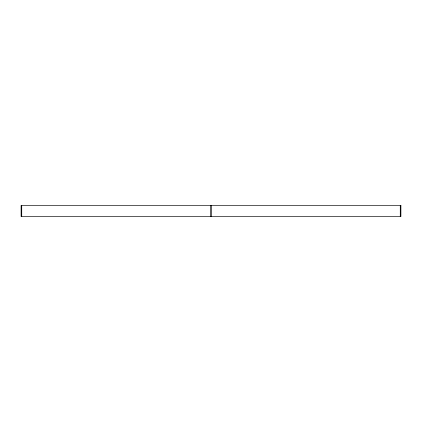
<?xml version="1.0" encoding="UTF-8"?>
<svg xmlns="http://www.w3.org/2000/svg" width="422" height="422" viewBox="0 0 422 422"><rect width="100%" height="100%" fill="white"/><g stroke="black" fill="none" stroke-linecap="round" stroke-linejoin="round"><path stroke-width="0.63" d="M400.267 205.461L400.267 216.539M211.633 205.461L211.633 216.539M210.367 205.461L210.367 216.539M21.733 205.461L21.733 216.539M400.9 205.461L21.1 205.461L21.1 216.539L400.9 216.539L400.9 205.461"/></g></svg>
